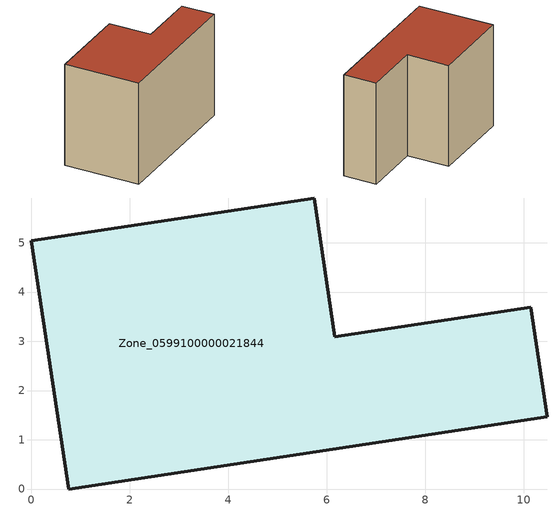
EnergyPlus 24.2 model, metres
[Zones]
Zone_0599100000021844
 floor ground (C_G): 0.76,0 0,5.04 5.75,5.91 6.17,3.09 10.15,3.69 10.48,1.47 z0
 wall outside (C_F): 0.76,0 10.48,1.47 10.15,3.69 6.17,3.09 5.75,5.91 0,5.04 0.76,0 z0:6.98
 roof outside (C_R): 0,5.04 0.76,0 10.48,1.47 10.15,3.69 6.17,3.09 5.75,5.91 z6.98
[BUILDING]
Pand.0599100000021844: North Axis=0; Terrain=City; Loads Convergence Tolerance Value=0.04; Temperature Convergence Tolerance Value=0.4; Solar Distribution=FullExterior; Maximum Number of Warmup Days=25; Minimum Number of Warmup Days=1
[Site:Location]
Rotterdam.The.Hague.AP_ZH_NLD Design_Conditions: Latitude=51.96; Longitude=4.45; Time Zone=1; Elevation=-4.5
[SITE:GROUNDTEMPERATURE:BUILDINGSURFACE]
18, 18, 18, 18, 18, 18, 18, 18, 18, 18, 18, 18
[MATERIAL] Thermal Absorptance=0.9; Solar Absorptance=0.7; Visible Absorptance=0.7
Name | Roughness | Thickness | Conductivity | Density | Specific Heat
G.TI.1946 | MediumSmooth | 0.15 | 1 | 540 | 1210
F.TI.1946 | Rough | 0.3 | 0.857143 | 1920 | 840
R.TI.1946 | MediumRough | 0.2 | 0.1 | 1500 | 1000
[CONSTRUCTION]
C_G: G.TI.1946
C_F: F.TI.1946
C_R: R.TI.1946
[ZONE]
Zone_0599100000021844: Type=1; Multiplier=1; Ceiling Height=Autocalculate; Volume=Autocalculate; Floor Area=autocalculate; Part of Total Floor Area=Yes
[ZONEINFILTRATION:DESIGNFLOWRATE]
Infil_Zone_0599100000021844: Zone or ZoneList or Space or SpaceList=Zone_0599100000021844; Schedule=AlwaysOn; Design Flow Rate Calculation Method=Flow/Area; Flow Rate per Floor Area=0.003; Constant Term Coefficient=1; Temperature Term Coefficient=0; Velocity Term Coefficient=0; Velocity Squared Term Coefficient=0
[HVACTEMPLATE:ZONE:IDEALLOADSAIRSYSTEM]
Zone_0599100000021844: Maximum Heating Supply Air Temperature=50; Minimum Cooling Supply Air Temperature=13; Maximum Heating Supply Air Humidity Ratio=0.0156; Minimum Cooling Supply Air Humidity Ratio=0.0077; Heating Limit=NoLimit; Cooling Limit=NoLimit; Dehumidification Control Type=ConstantSensibleHeatRatio; Cooling Sensible Heat Ratio=0.7; Dehumidification Setpoint=60; Humidification Control Type=None; Humidification Setpoint=30; Outdoor Air Method=None; Outdoor Air Flow Rate per Person=0.00944; Outdoor Air Flow Rate per Zone Floor Area=0; Outdoor Air Flow Rate per Zone=0; Demand Controlled Ventilation Type=None; Outdoor Air Economizer Type=NoEconomizer; Heat Recovery Type=None; Sensible Heat Recovery Effectiveness=0.7; Latent Heat Recovery Effectiveness=0.65
[ZONECONTROL:THERMOSTAT]
ThermostatControl_Zone_0599100000021844: Zone or ZoneList=Zone_0599100000021844; Control Type Schedule=DualSetpointControlType; Control 1=Thermostat_Zone_0599100000021844; Temperature Difference Between Cutout And Setpoint=0
[THERMOSTATSETPOINT:DUALSETPOINT]
Thermostat_Zone_0599100000021844: Heating Setpoint Temperature Schedule=HeatingSetpoint_Zone_0599100000021844; Cooling Setpoint Temperature Schedule=CoolingSetpoint_Zone_0599100000021844
[SCHEDULE:COMPACT]
HeatingSetpoint_Zone_0599100000021844: Through: 12/31, For: AllDays, Until: 24:00, 21
CoolingSetpoint_Zone_0599100000021844: Through: 12/31, For: AllDays, Until: 24:00, 24
DualSetpointControlType: Through: 12/31, For: AllDays, Until: 24:00, 4
AlwaysOn: Through: 12/31, For: AllDays, Until: 24:00, 1
